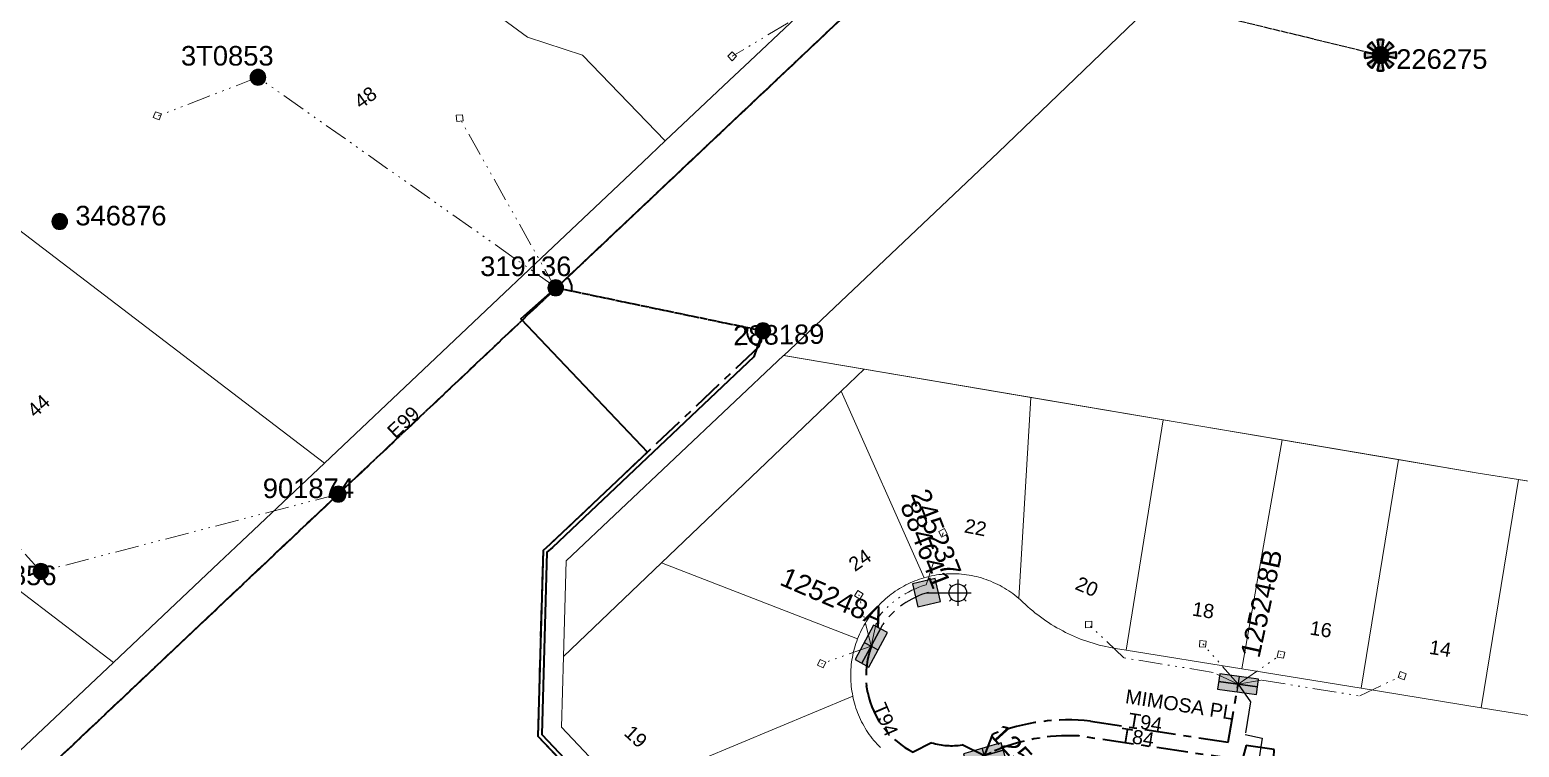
# Model space of a CAD drawing. Header units: metres. Extents: x 264899 to 270320, y 6185871 to 6191197.
# Drawn here: x 268228.5 to 268418.8, y 6186776.7 to 6186868.3 of the extents above; entities that cross this region are included whole.
import ezdxf
from ezdxf.enums import TextEntityAlignment as Align

# ---------------------------------------------------------------- set-up
doc = ezdxf.new("R2010")
doc.units = ezdxf.units.M
for name, pattern in [('Cable Exist OH', [1, 1, 0]), ('Cable Exist UG', [7, 4, -1, 1, -1]), ('PHANTOMX2', [6.6, 3, -0.75, 0.2, -0.75, 0.2, -0.75, 0.2, -0.75])]:
    doc.linetypes.add(name, pattern=pattern)
doc.layers.get('0').update_dxf_attribs({"color": 6})
for name, color, linetype, lineweight in [('_User_HV_Exist', 1, 'Continuous', 35), ('_User_LV_Exist', 5, 'Continuous', 35), ('Cadastre Land Parcels_SP_EXT', 118, 'Continuous', 15), ('Cadastre Roads_SP_EXT', 218, 'Continuous', 15), ('Mains_HV_EXT', 13, 'Continuous', 25), ('Mains_LV_EXT', 163, 'Continuous', 25), ('Mains_LV_SL_EXT', 135, 'Continuous', 25), ('Mains_SL_EXT', 131, 'Continuous', 25), ('Services_SP_EXT', 42, 'PHANTOMX2', 20)]:
    doc.layers.add(name, color=color, linetype=linetype, lineweight=lineweight)
for name, color, linetype in [('Equip_SP_SL_EXT', 7, 'Continuous'), ('SupportsOH_SP_TR_HV_LV_SL_EXT', 7, 'Continuous'), ('SupportsUG_SP_LV_EXT', 7, 'Continuous'), ('SupportsUG_SP_LV_SL_EXT', 7, 'Continuous')]:
    doc.layers.add(name, color=color, linetype=linetype)
doc.layers.get('0').freeze()
doc.styles.add('COLUMN_LABEL', font='arial.ttf', dxfattribs={"height": 2})
doc.styles.add('iecARIAL', font='arial.ttf', dxfattribs={"height": 2})
doc.styles.add('POLE_LABEL', font='arial.ttf', dxfattribs={"height": 2})
doc.styles.add('SL_LABEL', font='arial.ttf', dxfattribs={"height": 2})
doc.styles.get("Standard").update_dxf_attribs({"font": 'arial.ttf'})
doc.linetypes.add('Cable E UG', pattern='A,5,-0.1,["E",Standard,S=1.5,R=0,X=0,Y=-0.75],-1.45', length=6.55)

# ---------------------------------------------------------------- blocks, each defined once
blk = doc.blocks.new('COLUMN_EXT')
blk.add_hatch(color=256).paths.add_polyline_path([(1.5, -1.5), (1.5, 1.5), (-1.5, 1.5), (-1.5, -1.5)])
blk.add_lwpolyline([(1.5, 1.5), (-1.5, 1.5), (-1.5, -1.5), (1.5, -1.5)], close=True)
at = {"flags": 9}
for tag, p in [('NOTES', (-1.81, 2)), ('COLUMN_TYPE', (-1.81, 0.4)), ('STREETNAME', (-1.81, 1.6)), ('OWNED_BY', (-1.81, 0.6)), ('LOCATION', (-1.81, 1.4)), ('SUBURB', (-1.81, 1.8)), ('LEGEND', (-1.81, 1.2)), ('USAGE', (-1.81, 1)), ('STATE', (-1.81, 0.8))]:
    blk.add_attdef(tag, text='', height=0.2, rotation=180, dxfattribs=at).set_placement(p, align=Align.MIDDLE_LEFT)
at = {"flags": 1}
blk.add_attdef('Z', (-1.81, 2.35), '', height=0.2, rotation=180, dxfattribs=at)
at = {"flags": 9}
for tag, style, p in [('STRUCTURE_PLANT_NUMBER', 'POLE_LABEL', (-1.81, -0.03)), ('STREET_CODE', 'COLUMN_LABEL', (-1.81, 0.2))]:
    blk.add_attdef(tag, text='', height=0.2, rotation=180, dxfattribs=dict(at, style=style)).set_placement(p, align=Align.MIDDLE_LEFT)
at = {"style": 'COLUMN_LABEL', "width": 0.9, "flags": 8}
blk.add_attdef('ASSET_NUM', text='', height=2, rotation=270, dxfattribs=at).set_placement((2, -4), align=Align.MIDDLE_LEFT)
blk = doc.blocks.new('PILLAR_EXT')
blk.add_hatch(color=256).paths.add_polyline_path([(-2.5, 1), (-2.5, -1), (2.5, -1), (2.5, 1)])
for p, q in [((-2.5, 0), (2.5, 0)), ((0, 1), (0, -1))]:
    blk.add_line(p, q)
at = {"ltscale": 10}
blk.add_line((2.5, 0), (-2.5, 0), dxfattribs=at)
blk.add_lwpolyline([(-2.5, -1), (-1.25, -1), (1.25, -1), (2.5, -1), (2.5, 1), (-2.5, 1)], close=True)
at = {"width": 0.9, "flags": 8}
blk.add_attdef('ASSET_NUM', text='', height=2, rotation=90, dxfattribs=at).set_placement((-2, 4), align=Align.MIDDLE_LEFT)
for tag, p, flags in [('OWNED_BY', (0, -0.2), 9), ('STATE', (0, -0.4), 9), ('SUPPORT_TYPE', (0, -0.6), 9), ('STREETNAME', (0, -1.8), 9), ('SUBURB', (0, -2), 1), ('USAGE', (0, -0.8), 9), ('LEGEND', (0, -1), 9), ('LOCATION', (0, -1.2), 9), ('NOTES', (0, -1.4), 9), ('PARENT', (0, -1.6), 9)]:
    blk.add_attdef(tag, p, '', height=0.2, dxfattribs=dict(flags=flags))
blk = doc.blocks.new('SL_NIGHTWATCH_EXT')
at = {"lineweight": 40}
h = blk.add_hatch(color=256, dxfattribs=at)
h.paths.add_polyline_path([(0.39, 1.96, 0.098491), (-0.39, 1.96), (-0.2, 0.98, -0.098491), (0.19, 0.98)])
h.paths.add_polyline_path([(0.55, 0.83, -0.098491), (0.83, 0.56), (1.66, 1.11, 0.098491), (1.11, 1.66)])
h.paths.add_polyline_path([(0.98, 0.2, -0.098491), (0.98, -0.19), (1.96, -0.39, 0.098491), (1.96, 0.39)])
h.paths.add_polyline_path([(0.83, -0.55, -0.098491), (0.56, -0.83), (1.11, -1.66, 0.098491), (1.66, -1.11)])
h.paths.add_polyline_path([(0.2, -0.98, -0.098491), (-0.19, -0.98), (-0.39, -1.96, 0.098491), (0.39, -1.96)])
h.paths.add_polyline_path([(-0.55, -0.83, -0.098491), (-0.83, -0.56), (-1.66, -1.11, 0.098491), (-1.11, -1.66)])
h.paths.add_polyline_path([(-1.96, 0.39, 0.098491), (-1.96, -0.39), (-0.98, -0.2, -0.098491), (-0.98, 0.19)])
h.paths.add_polyline_path([(-1.11, 1.66, 0.098491), (-1.66, 1.11), (-0.83, 0.55, -0.098491), (-0.56, 0.83)])
for p, q in [((-1.16, 1.63), (-1.16, 1.63, 0)), ((-1.1, 1.64), (-1.1, 1.64, 0)), ((1.08, 1.63), (1.08, 1.63, 0)), ((-0.86, -0.57), (-0.86, -0.57, 0)), ((0.82, -0.57), (0.82, -0.57, 0)), ((1.13, -1.65), (1.13, -1.65, 0)), ((1.96, -0.37), (1.96, -0.37, 0))]:
    blk.add_line(p, q, dxfattribs=at)
for points in [[(-0.2, 0.98, -0.098491), (0.19, 0.98), (0.39, 1.96, 0.098491), (-0.39, 1.96)], [(-0.98, 0.19, 0.098491), (-0.98, -0.2), (-1.96, -0.39, -0.098491), (-1.96, 0.39)], [(-0.56, 0.83, 0.098491), (-0.83, 0.55), (-1.66, 1.11, -0.098491), (-1.11, 1.66)], [(0.83, 0.56), (1.66, 1.11, 0.098491), (1.11, 1.66), (0.55, 0.83, -0.098491)], [(0.98, -0.19), (1.96, -0.39, 0.098491), (1.96, 0.39), (0.98, 0.2, -0.098491)], [(-0.83, -0.56, 0.098491), (-0.55, -0.83), (-1.11, -1.66, -0.098491), (-1.66, -1.11)], [(0.2, -0.98), (0.39, -1.96, -0.098491), (-0.39, -1.96), (-0.19, -0.98, 0.098491)], [(0.56, -0.83), (1.11, -1.66, 0.098491), (1.66, -1.11), (0.83, -0.55, -0.098491)]]:
    blk.add_lwpolyline(points, format="xyb", close=True, dxfattribs=at)
blk.add_circle((0, 0), 1, dxfattribs=at)
blk = doc.blocks.new('SL_LANTERN_EXT')
at = {"flags": 9}
for tag, p in [('LRATECODE', (-7.4, 0)), ('LOUTREACHVOCAB', (-7.2, 0)), ('LOUTREACH', (-7, 0)), ('LANTNUMBER', (-6.6, 0)), ('LNEW', (-6.4, 0)), ('LMASTVOCAB', (-6.2, 0)), ('LMAST', (-6, 0)), ('LLAMPVOCAB', (-5.8, 0)), ('LLAMP', (-5.6, 0)), ('LEXIST', (-5.4, 0)), ('LCHARGE3PERCENT', (-5.2, 0)), ('LCHARGE3', (-5, 0)), ('LCHARGE2PERCENT', (-4.8, 0)), ('LCHARGE2', (-4.6, 0)), ('LCHARGE1PERCENT', (-4.4, 0)), ('LCHARGE1', (-4.2, 0)), ('LCATEGORY', (-4, 0)), ('LBRACKETVOCAB', (-3.8, 0)), ('LBRACKET', (-3.6, 0)), ('LKINGHEIGHT', (-3.4, 0)), ('CREPLACE', (-3.2, 0)), ('CREMOVE', (-3, 0)), ('CNUMBER', (-2.8, 0)), ('CNEW', (-2.6, 0)), ('CEXIST', (-2.4, 0)), ('USAGE', (-2.2, 0)), ('STATE', (-2, 0)), ('OWNED_BY', (-1.8, 0)), ('ORIENTATION', (-1.6, 0)), ('OPERATING_VOLTAGE', (-1.4, 0)), ('NO_PHASES', (-1.2, 0)), ('LANTERN_TYPE', (-1, 0)), ('LANTERN_PURPOSE', (-0.8, 0)), ('CONTROL_TYPE', (-0.6, 0)), ('CONSTRUCTED_VOLTAGE', (-0.4, 0))]:
    blk.add_attdef(tag, text='', height=0.001, rotation=270, dxfattribs=at).set_placement(p, align=Align.MIDDLE_LEFT)
at = {"style": 'SL_LABEL', "flags": 9}
blk.add_attdef('STREET_CODE', text='', height=0.001, rotation=270, dxfattribs=at).set_placement((0, 0), align=Align.MIDDLE_LEFT)
at = {"flags": 1}
blk.add_attdef('Z', (0, 0), '', height=0.001, rotation=270, dxfattribs=at)
at = {"width": 0.9}
blk.add_attdef('LNUMBER', text='', height=1, dxfattribs=at).set_placement((7, -1), align=Align.MIDDLE_LEFT)
at = {"flags": 9}
for tag, p in [('LREMOVE', (0, -7.6)), ('LREPLACE', (0, -7.8)), ('LTYPE', (0, -8)), ('LTYPEVOCAB', (0, -8.2)), ('LEGEND', (0, -8.4)), ('SUBURB', (0, -8.6)), ('STREETNAME', (0, -8.8)), ('LOCATION', (0, -9)), ('NOTES', (0, -9.2)), ('MAINTAINED_BY', (0, -9.86))]:
    blk.add_attdef(tag, text='', height=0.001, dxfattribs=at).set_placement(p, align=Align.MIDDLE_LEFT)
blk.add_attdef('OPERATED_BY', (0, -9.61), '', height=0.001, dxfattribs=at)
blk.add_wipeout([(5.69, 0), (5.06, -1.06), (4, -1.69), (2.94, -1.06), (2.31, 0), (2.94, 1.06), (4, 1.69), (5.06, 1.06)])
for p, q in [((0, 0), (4, 0)), ((2.94, 1.06), (3.2, 0.8)), ((4, 1.69), (4, 0)), ((5.06, 1.06), (4.8, 0.8)), ((2.94, -1.06), (3.2, -0.8)), ((4, 0), (5.69, 0)), ((4, 0), (4, -1.69)), ((5.06, -1.06), (4.8, -0.8))]:
    blk.add_line(p, q)
blk.add_circle((4, 0), 1.12)
blk = doc.blocks.new('CCP_EXT')
at = {"flags": 9}
for tag, p in [('STATE', (0, -1.8)), ('NOTES', (0, -2))]:
    blk.add_attdef(tag, text='', height=0.2, dxfattribs=at).set_placement(p, align=Align.MIDDLE_LEFT)
blk.add_wipeout([(0, 0.57), (0.57, 0), (0, -0.57), (-0.57, 0)])
blk.add_lwpolyline([(-0.57, 0), (0, 0.57), (0.57, 0), (0, -0.57), (-0.57, 0)])
at = {"flags": 1}
blk.add_attdef('Z', (0, 0), '', height=0.2, dxfattribs=at)
at = {"flags": 9}
for tag, p in [('CCP_TYPE', (0, 0)), ('CONSTRUCTED_VOLTAGE', (0, -0.2)), ('OPERATING_VOLTAGE', (0, -0.6)), ('ORIENTATION', (0, -0.8)), ('OWNED_BY', (0, -1)), ('NO_PHASES', (0, -0.4)), ('USAGE', (0, -1.2)), ('LEGEND', (0, -1.4)), ('LIFE_SUPPORT', (0, -1.6))]:
    blk.add_attdef(tag, text='', height=0.2, dxfattribs=at).set_placement(p, align=Align.MIDDLE_LEFT)
blk = doc.blocks.new('POLE_EXT')
blk.add_hatch(color=256).paths.add_polyline_path([(-1, 0, 1), (1, 0, 1)])
blk.add_lwpolyline([(-1, 0, 1), (1, 0, 1)], format="xyb", close=True)
at = {"flags": 8}
blk.add_attdef('pNumber', text='', height=2, dxfattribs=at).set_placement((2.5, 2.5), align=Align.MIDDLE_CENTER)
at = {"style": 'POLE_LABEL', "flags": 9}
for tag, p in [('STRUCTURE_PLANT_NUMBER', (1.35, 0.03)), ('STREET_CODE', (1.35, -0.2))]:
    blk.add_attdef(tag, text='', height=0.2, dxfattribs=at).set_placement(p, align=Align.MIDDLE_LEFT)
at = {"flags": 9}
for tag, p in [('OWNED_BY', (1.35, -0.4)), ('SPECIAL_USE', (1.35, -0.8)), ('STATE', (1.35, -1)), ('cLV', (1.35, -1.4)), ('hDepth', (1.35, -1.6)), ('hDia', (1.35, -1.8)), ('cHV', (1.35, -2)), ('PARENT', (1.35, -0.6)), ('USAGE', (1.35, -1.2)), ('cLinedev', (1.35, -3.4)), ('pExisting', (1.35, -3.8)), ('LBRACKET', (1.35, -2.2)), ('LExisting', (1.35, -2.4)), ('LANTNUMBER', (1.35, -2.6)), ('LOther', (1.35, -2.8)), ('LRemove', (1.35, -3)), ('LEGEND', (1.35, -3.2)), ('LOCATION', (1.35, -3.6)), ('pFooting', (1.35, -4.4)), ('pNew', (1.35, -4.6)), ('pRelocate', (1.35, -5)), ('pRemove', (1.35, -5.2)), ('pReplace', (1.35, -5.4)), ('pStay', (1.35, -5.6)), ('pType', (1.35, -5.8)), ('PFNUMBER', (1.35, -4)), ('NEWPFNUMBER', (1.35, -4.2)), ('cspan', (1.35, -6)), ('STREETNAME', (1.35, -6.2)), ('SUBURB', (1.35, -6.4)), ('OPERATED_BY', (1.36, -7.01)), ('NOTES', (1.35, -6.6)), ('MAINTAINED_BY', (1.36, -6.81))]:
    blk.add_attdef(tag, text='', height=0.2, dxfattribs=at).set_placement(p, align=Align.MIDDLE_LEFT)
at = {"flags": 1}
blk.add_attdef('Z', (1.35, -7.33), '', height=0.2, dxfattribs=at)

msp = doc.modelspace()

# ---------------------------------------------------------------- linework, layer by layer
at = {"layer": '_User_HV_Exist', "linetype": 'Continuous'}
for points in [[(268297.7, 6186835, 0.292463), (268297.16, 6186836.69)], [(268320.21, 6186830.32, 0.460532), (268321.65, 6186828)]]:
    msp.add_lwpolyline(points, format="xyb", dxfattribs=at)
at = {"layer": '_User_HV_Exist', "linetype": 'Cable Exist OH'}
for points in [[(268295.76, 6186835.38), (268228.47, 6186771.84)], [(268295.77, 6186835.4), (268322.17, 6186829.91)]]:
    msp.add_lwpolyline(points, dxfattribs=at)
at = {"layer": '_User_HV_Exist', "linetype": 'Cable E UG'}
msp.add_lwpolyline([(268322.13, 6186829.9), (268320.99, 6186826.57), (268295.25, 6186802.24), (268294.55, 6186801.64), (268293.91, 6186778.34), (268304.07, 6186767.59), (268303.73, 6186766.19), (268303.73, 6186766.19), (268295.02, 6186758.24), (268283.85, 6186770.05), (268268.44, 6186770.48), (268262.05, 6186764.39), (268250.92, 6186753.89), (268247.33, 6186750.39)], dxfattribs=at)
at = {"layer": '_User_HV_Exist', "linetype": 'Cable Exist UG'}
msp.add_lwpolyline([(268322.17, 6186829.91), (268321.62, 6186827.85), (268321.62, 6186827.85), (268294.92, 6186802.61), (268294.06, 6186801.87), (268294.06, 6186801.87), (268293.4, 6186778.15), (268302.3, 6186768.74)], dxfattribs=at)
at = {"layer": '_User_LV_Exist', "linetype": 'Cable Exist OH'}
for points in [[(268267.9, 6186809.05), (268295.77, 6186835.4)], [(268228.47, 6186771.84), (268267.9, 6186809.05)]]:
    msp.add_lwpolyline(points, dxfattribs=at)
at = {"layer": '_User_LV_Exist', "linetype": 'Cable Exist UG'}
for points in [[(268350.48, 6186775.64), (268347.62, 6186777.03), (268347.62, 6186777.03, -0.109911), (268343.72, 6186777.3), (268343.72, 6186777.3), (268341.38, 6186776.09), (268341.38, 6186776.09, -0.229036), (268335.56, 6186783.68), (268335.56, 6186783.68), (268335.41, 6186784.58), (268335.41, 6186784.58, -0.122736), (268336.1, 6186789.85)], [(268350.51, 6186775.72), (268351.55, 6186778.39), (268351.55, 6186778.39, -0.122307), (268364.03, 6186780.07), (268364.03, 6186780.07), (268381.62, 6186777.37), (268382.88, 6186784.78)], [(268426.84, 6186761.39), (268414.98, 6186763.02), (268415.25, 6186764.32), (268412.13, 6186766.61), (268412.13, 6186766.61), (268409.36, 6186770.88), (268387.43, 6186774.42), (268387.5, 6186776.43), (268387.5, 6186776.43), (268383.91, 6186776.97), (268383.39, 6186775.07), (268383.39, 6186775.07), (268362.49, 6186778.17), (268362.49, 6186778.17, 0.119366), (268351.34, 6186776.08), (268351.34, 6186776.08, -0.020607), (268350.51, 6186775.72)]]:
    msp.add_lwpolyline(points, format="xyb", dxfattribs=at)
at = {"layer": 'Cadastre Land Parcels_SP_EXT', "linetype": 'Continuous'}
for points in [[(268556.9, 6187057.64), (268477.06, 6186972.6), (268352.24, 6186852.66), (268324.82, 6186826.75), (268413.56, 6186811.74), (268523.21, 6186794.39), (268528.55, 6186793.58), (268867.47, 6186741.95)], [(268337.19, 6186776.68), (268336.97, 6186776.9), (268336.75, 6186777.13), (268336.54, 6186777.37), (268336.34, 6186777.61), (268336.14, 6186777.86), (268335.95, 6186778.11), (268335.76, 6186778.37), (268335.58, 6186778.63), (268335.41, 6186778.89), (268335.24, 6186779.16), (268335.08, 6186779.44), (268334.93, 6186779.71), (268334.78, 6186779.99), (268334.64, 6186780.28), (268334.51, 6186780.56), (268334.39, 6186780.86), (268334.27, 6186781.15), (268334.16, 6186781.44), (268334.05, 6186781.74), (268333.96, 6186782.05), (268333.87, 6186782.35), (268333.79, 6186782.65), (268333.71, 6186782.96), (268333.64, 6186783.27), (268304.28, 6186771.01)]]:
    msp.add_lwpolyline(points, dxfattribs=at)
for points in [[(268241.46, 6186900.8), (268230.38, 6186886.25), (268219.3, 6186871.7), (268208.22, 6186857.16), (268266.12, 6186813.01), (268279.54, 6186825.69), (268287.56, 6186833.26), (268293.06, 6186838.45), (268306.8, 6186851.43), (268309.68, 6186854.15), (268299.1, 6186865.1), (268292.06, 6186867.39), (268279.76, 6186876.46), (268277.42, 6186873.38), (268241.46, 6186900.8)], [(268317.86, 6186861.87), (268320.48, 6186864.35), (268330.79, 6186874.08), (268297.37, 6186899.56), (268279.76, 6186876.46), (268292.06, 6186867.39), (268299.1, 6186865.1), (268309.68, 6186854.15), (268317.86, 6186861.87)], [(268252.64, 6186800.3), (268254.79, 6186802.32), (268266.12, 6186813.01), (268208.22, 6186857.16), (268197.14, 6186842.61), (268186.06, 6186828.06), (268239.17, 6186787.57), (268252.64, 6186800.3)], [(268239.17, 6186787.57), (268186.06, 6186828.06), (268174.98, 6186813.51), (268225.7, 6186774.85), (268239.17, 6186787.57)], [(268309.22, 6186800.3), (268332.17, 6186822.22), (268335.1, 6186825.01), (268324.81, 6186826.75), (268297.02, 6186800.52), (268296.68, 6186788.31), (268309.22, 6186800.3)], [(268356.4, 6186821.41), (268335.1, 6186825.01), (268332.17, 6186822.22), (268342.77, 6186798.38), (268343.08, 6186798.46), (268343.4, 6186798.54), (268343.71, 6186798.61), (268344.03, 6186798.67), (268344.34, 6186798.73), (268344.66, 6186798.77), (268344.98, 6186798.81), (268345.3, 6186798.84), (268345.62, 6186798.86), (268345.95, 6186798.88), (268346.27, 6186798.89), (268346.59, 6186798.88), (268346.91, 6186798.88), (268347.23, 6186798.86), (268347.55, 6186798.83), (268347.88, 6186798.8), (268348.19, 6186798.76), (268348.51, 6186798.71), (268348.83, 6186798.65), (268349.15, 6186798.59), (268349.46, 6186798.52), (268349.77, 6186798.44), (268350.08, 6186798.35), (268350.39, 6186798.25), (268350.69, 6186798.15), (268351, 6186798.04), (268351.3, 6186797.92), (268351.59, 6186797.79), (268351.89, 6186797.66), (268352.18, 6186797.52), (268352.46, 6186797.37), (268352.75, 6186797.22), (268353.02, 6186797.06), (268353.3, 6186796.89), (268353.57, 6186796.72), (268353.83, 6186796.54), (268354.1, 6186796.35), (268354.35, 6186796.15), (268354.61, 6186795.95), (268354.85, 6186795.74), (268356.4, 6186821.41)], [(268334.37, 6186790.87), (268334.49, 6186791.16), (268334.63, 6186791.44), (268334.76, 6186791.73), (268334.91, 6186792.01), (268335.06, 6186792.28), (268335.22, 6186792.55), (268335.38, 6186792.82), (268335.55, 6186793.09), (268335.73, 6186793.35), (268335.91, 6186793.6), (268336.1, 6186793.86), (268336.3, 6186794.1), (268336.5, 6186794.34), (268336.71, 6186794.58), (268336.92, 6186794.81), (268337.14, 6186795.04), (268337.37, 6186795.26), (268337.6, 6186795.48), (268337.83, 6186795.69), (268338.07, 6186795.89), (268338.32, 6186796.09), (268338.57, 6186796.28), (268338.82, 6186796.47), (268339.08, 6186796.65), (268339.34, 6186796.82), (268339.61, 6186796.99), (268339.88, 6186797.15), (268340.15, 6186797.3), (268340.43, 6186797.45), (268340.71, 6186797.59), (268341, 6186797.72), (268341.29, 6186797.85), (268341.58, 6186797.97), (268341.87, 6186798.08), (268342.17, 6186798.19), (268342.47, 6186798.28), (268342.77, 6186798.38), (268332.17, 6186822.22), (268309.22, 6186800.3), (268334.25, 6186790.57), (268334.37, 6186790.87)], [(268373.33, 6186818.54), (268356.4, 6186821.41), (268354.85, 6186795.74), (268355.04, 6186795.58), (268355.22, 6186795.42), (268355.39, 6186795.25), (268355.7, 6186794.97), (268356.01, 6186794.68), (268356.32, 6186794.41), (268356.64, 6186794.14), (268356.97, 6186793.87), (268357.3, 6186793.62), (268357.63, 6186793.37), (268357.97, 6186793.12), (268358.32, 6186792.88), (268358.67, 6186792.65), (268359.02, 6186792.42), (268359.38, 6186792.21), (268359.74, 6186792), (268360.1, 6186791.79), (268360.47, 6186791.59), (268360.85, 6186791.4), (268361.22, 6186791.22), (268361.6, 6186791.04), (268361.99, 6186790.87), (268362.37, 6186790.71), (268362.76, 6186790.55), (268363.15, 6186790.41), (268363.55, 6186790.27), (268363.95, 6186790.13), (268364.35, 6186790.01), (268364.75, 6186789.89), (268365.15, 6186789.78), (268365.56, 6186789.68), (268365.97, 6186789.59), (268366.38, 6186789.5), (268366.79, 6186789.42), (268367.2, 6186789.35), (268368.58, 6186789.13), (268373.33, 6186818.54)], [(268388.53, 6186815.97), (268373.33, 6186818.54), (268368.58, 6186789.13), (268383.37, 6186786.74), (268388.53, 6186815.97)], [(268403.38, 6186813.46), (268388.53, 6186815.97), (268383.37, 6186786.74), (268398.62, 6186784.27), (268403.38, 6186813.46)], [(268418.71, 6186810.92), (268413.56, 6186811.74), (268403.38, 6186813.46), (268398.62, 6186784.27), (268413.96, 6186781.78), (268418.71, 6186810.92)], [(268436.48, 6186808.11), (268418.71, 6186810.92), (268413.96, 6186781.78), (268431.74, 6186778.91), (268436.48, 6186808.11)], [(268333.64, 6186783.27), (268333.59, 6186783.58), (268333.54, 6186783.88), (268333.49, 6186784.19), (268333.45, 6186784.5), (268333.42, 6186784.8), (268333.4, 6186785.11), (268333.39, 6186785.42), (268333.38, 6186785.73), (268333.38, 6186786.04), (268333.39, 6186786.35), (268333.4, 6186786.66), (268333.42, 6186786.97), (268333.45, 6186787.28), (268333.49, 6186787.58), (268333.53, 6186787.89), (268333.59, 6186788.19), (268333.64, 6186788.5), (268333.71, 6186788.8), (268333.78, 6186789.1), (268333.86, 6186789.4), (268333.95, 6186789.7), (268334.04, 6186789.99), (268334.15, 6186790.28), (268334.25, 6186790.57), (268309.22, 6186800.3), (268296.68, 6186788.31), (268296.43, 6186779.31), (268304.28, 6186771.01), (268333.64, 6186783.27)]]:
    msp.add_lwpolyline(points, close=True, dxfattribs=at)
at = {"layer": 'Mains_HV_EXT', "linetype": 'Continuous'}
for points in [[(268297.7, 6186835, 0.292463), (268297.16, 6186836.69)], [(268320.21, 6186830.32, 0.460532), (268321.65, 6186828)]]:
    msp.add_lwpolyline(points, format="xyb", dxfattribs=at)
at = {"layer": 'Mains_HV_EXT', "linetype": 'Cable Exist OH'}
for points in [[(268295.76, 6186835.38), (268228.47, 6186771.84)], [(268295.77, 6186835.4), (268322.17, 6186829.91)]]:
    msp.add_lwpolyline(points, dxfattribs=at)
at = {"layer": 'Mains_HV_EXT', "linetype": 'Cable E UG'}
msp.add_lwpolyline([(268322.13, 6186829.9), (268320.99, 6186826.57), (268295.25, 6186802.24), (268294.55, 6186801.64), (268293.91, 6186778.34), (268304.07, 6186767.59), (268303.73, 6186766.19), (268303.73, 6186766.19), (268295.02, 6186758.24), (268283.85, 6186770.05), (268268.44, 6186770.48), (268262.05, 6186764.39), (268250.92, 6186753.89), (268247.33, 6186750.39)], dxfattribs=at)
at = {"layer": 'Mains_HV_EXT', "linetype": 'Cable Exist UG'}
msp.add_lwpolyline([(268322.17, 6186829.91), (268321.62, 6186827.85), (268321.62, 6186827.85), (268294.92, 6186802.61), (268294.06, 6186801.87), (268294.06, 6186801.87), (268293.4, 6186778.15), (268302.3, 6186768.74)], dxfattribs=at)
at = {"layer": 'Mains_LV_EXT', "linetype": 'Cable Exist OH'}
for points in [[(268267.9, 6186809.05), (268295.77, 6186835.4)], [(268228.47, 6186771.84), (268267.9, 6186809.05)]]:
    msp.add_lwpolyline(points, dxfattribs=at)
at = {"layer": 'Mains_LV_EXT', "linetype": 'Cable Exist UG'}
for points in [[(268350.48, 6186775.64), (268347.62, 6186777.03), (268347.62, 6186777.03, -0.109911), (268343.72, 6186777.3), (268343.72, 6186777.3), (268341.38, 6186776.09), (268341.38, 6186776.09, -0.229036), (268335.56, 6186783.68), (268335.56, 6186783.68), (268335.41, 6186784.58), (268335.41, 6186784.58, -0.122736), (268336.1, 6186789.85)], [(268350.51, 6186775.72), (268351.55, 6186778.39), (268351.55, 6186778.39, -0.122307), (268364.03, 6186780.07), (268364.03, 6186780.07), (268381.62, 6186777.37), (268382.88, 6186784.78)], [(268426.84, 6186761.39), (268414.98, 6186763.02), (268415.25, 6186764.32), (268412.13, 6186766.61), (268412.13, 6186766.61), (268409.36, 6186770.88), (268387.43, 6186774.42), (268387.5, 6186776.43), (268387.5, 6186776.43), (268383.91, 6186776.97), (268383.39, 6186775.07), (268383.39, 6186775.07), (268362.49, 6186778.17), (268362.49, 6186778.17, 0.119366), (268351.34, 6186776.08), (268351.34, 6186776.08, -0.020607), (268350.51, 6186775.72)]]:
    msp.add_lwpolyline(points, format="xyb", dxfattribs=at)
at = {"layer": 'Mains_LV_SL_EXT', "linetype": 'Cable Exist UG'}
msp.add_lwpolyline([(268382.88, 6186784.78), (268384.46, 6186782.54), (268384.46, 6186782.54), (268383.79, 6186778.35), (268385.98, 6186777.87), (268385.51, 6186774.84)], dxfattribs=at)
at = {"layer": 'Mains_SL_EXT', "linetype": 'Cable Exist OH'}
for points in [[(268342.37, 6186879.37), (268401.09, 6186865.11)], [(268267.9, 6186809.05), (268228.47, 6186771.84), (268201.5, 6186746.49), (268175.21, 6186721.66)]]:
    msp.add_lwpolyline(points, dxfattribs=at)
at = {"layer": 'Services_SP_EXT'}
for points in [[(268229.89, 6186799.18), (268217.79, 6186812.49)], [(268267.9, 6186809.05), (268229.89, 6186799.18)]]:
    msp.add_lwpolyline(points, dxfattribs=at)

# ---------------------------------------------------------------- block references
at = {"layer": 'Equip_SP_SL_EXT'}
msp.add_blockref('SL_NIGHTWATCH_EXT', (268401.09, 6186865.11), dxfattribs=at)
at = {"layer": 'SupportsOH_SP_TR_HV_LV_SL_EXT'}
ref = msp.add_blockref('POLE_EXT', (268257.63, 6186862.28), dxfattribs=at)
ref.add_attrib('ASSET_NUM', '3T0853', dxfattribs={"layer": '0', "height": 2.5, "style": 'POLE_LABEL'}).set_placement((268259.63, 6186863.03), align=Align.BOTTOM_RIGHT)
ref = msp.add_blockref('POLE_EXT', (268401.09, 6186865.11), dxfattribs=at)
ref.add_attrib('ASSET_NUM', '226275', dxfattribs={"layer": '0', "height": 2.5, "style": 'POLE_LABEL'}).set_placement((268403.1, 6186865.86), align=Align.TOP_LEFT)
ref = msp.add_blockref('POLE_EXT', (268232.29, 6186843.87), dxfattribs=at)
ref.add_attrib('ASSET_NUM', '346876', dxfattribs={"layer": '0', "height": 2.5, "style": 'POLE_LABEL'}).set_placement((268234.29, 6186844.62), align=Align.MIDDLE_LEFT)
ref = msp.add_blockref('POLE_EXT', (268295.68, 6186835.4), dxfattribs=at)
ref.add_attrib('ASSET_NUM', '319136', dxfattribs={"layer": '0', "height": 2.5, "style": 'POLE_LABEL'}).set_placement((268297.68, 6186836.15), align=Align.BOTTOM_RIGHT)
ref = msp.add_blockref('POLE_EXT', (268322.17, 6186829.91), dxfattribs=at)
ref.add_attrib('ASSET_NUM', '288189', dxfattribs={"layer": '0', "height": 2.5, "rotation": 1, "style": 'POLE_LABEL'}).set_placement((268324.17, 6186830.66), align=Align.TOP_CENTER)
ref = msp.add_blockref('POLE_EXT', (268267.9, 6186809.05), dxfattribs=at)
ref.add_attrib('ASSET_NUM', '901874', dxfattribs={"layer": '0', "height": 2.5, "style": 'POLE_LABEL'}).set_placement((268269.9, 6186809.8), align=Align.MIDDLE_RIGHT)
ref = msp.add_blockref('POLE_EXT', (268229.89, 6186799.18), dxfattribs=at)
ref.add_attrib('ASSET_NUM', '3T0856', dxfattribs={"layer": '0', "height": 2.5, "style": 'POLE_LABEL'}).set_placement((268231.89, 6186799.93), align=Align.TOP_RIGHT)
at = {"layer": 'SupportsUG_SP_LV_EXT'}
ref = msp.add_blockref('PILLAR_EXT', (268382.88, 6186784.78), dxfattribs=dict(at, rotation=352.2416852623618))
ref.add_attrib('ASSET_NUM', '125248B', dxfattribs={"layer": '0', "height": 2.5, "rotation": 77.7221, "style": 'iecARIAL'}).set_placement((268384.38, 6186788.28), align=Align.MIDDLE_LEFT)
ref = msp.add_blockref('PILLAR_EXT', (268336, 6186789.65), dxfattribs=dict(at, rotation=61.67403873671093))
ref.add_attrib('ASSET_NUM', '125248A', dxfattribs={"layer": '0', "height": 2.5, "rotation": 336.7303, "style": 'iecARIAL'}).set_placement((268337.5, 6186793.15), align=Align.MIDDLE_RIGHT)
ref = msp.add_blockref('PILLAR_EXT', (268350.48, 6186775.64), dxfattribs=dict(at, rotation=196.417847166026))
ref.add_attrib('ASSET_NUM', '125248', dxfattribs={"layer": '0', "height": 2.5, "rotation": 312.277, "style": 'iecARIAL'}).set_placement((268351.98, 6186779.14), align=Align.MIDDLE_LEFT)
at = {"layer": 'SupportsUG_SP_LV_SL_EXT'}
ref = msp.add_blockref('COLUMN_EXT', (268343.07, 6186796.46), dxfattribs=dict(at, rotation=13.06985066127684))
ref.add_attrib('ASSET_NUM', '884641', dxfattribs={"layer": '0', "height": 2.5, "rotation": 291.3694, "style": 'COLUMN_LABEL'}).set_placement((268345.07, 6186797.21), align=Align.MIDDLE_RIGHT)

# ---------------------------------------------------------------- texts
at = {"layer": 'Cadastre Land Parcels_SP_EXT'}
for s, rotation, p in [('48', 35.8998, (268270.75, 6186858.16)), ('44', 42.43, (268229.16, 6186818.72)), ('22', 348.9803, (268347.79, 6186804.18)), ('24', 35.1634, (268333.92, 6186799.09)), ('20', 336.7248, (268361.93, 6186796.97)), ('18', 351.1693, (268376.92, 6186793.56)), ('16', 351.1695, (268391.95, 6186791.13)), ('14', 351.1695, (268407.21, 6186788.67)), ('19', 317.3633, (268304.28, 6186778.39))]:
    msp.add_text(s, height=1.8, rotation=rotation, dxfattribs=at).set_placement(p)
at = {"layer": 'Cadastre Roads_SP_EXT'}
msp.add_text('MIMOSA PL', height=1.8, rotation=351.1693, dxfattribs=at).set_placement((268368.38, 6186782.37))
at = {"layer": 'Mains_LV_EXT'}
for s, rotation, p in [('E99', 43.2304, (268275.19, 6186816.06)), ('T94', 293.3836, (268336.16, 6186781.91)), ('T94', 350.8987, (268368.74, 6186779.38)), ('T84', 350.8987, (268367.73, 6186777.48))]:
    msp.add_text(s, height=1.8, rotation=rotation, dxfattribs=at).set_placement(p)

# ---------------------------------------------------------------- next in the draw order: block references
at = {"layer": 'Equip_SP_SL_EXT'}
ref = msp.add_blockref('SL_LANTERN_EXT', (268343.07, 6186796.46), dxfattribs=at)
ref.add_attrib('ASSET_NUM', '245237', dxfattribs={"layer": '0', "height": 2.5, "rotation": 291.3694, "style": 'iecARIAL'}).set_placement((268344.57, 6186797.96), align=Align.BOTTOM_RIGHT)
at = {"layer": 'Services_SP_EXT'}
for p, rotation in [((268318.23, 6186864.96), 90.0000000000002), ((268244.77, 6186857.37), 204.0068381021362), ((268283.41, 6186857.07), 319.6354634246157), ((268334.41, 6186796.19), 283.6740387273405), ((268363.8, 6186792.41), 315.9259800916089), ((268378.37, 6186789.93), 310.2416850004193), ((268329.66, 6186787.39), 19.67403853834695), ((268388.37, 6186788.56), 214.2416850764159), ((268403.86, 6186785.87), 205.5209634125717)]:
    msp.add_blockref('CCP_EXT', p, dxfattribs=dict(at, rotation=rotation))

# ---------------------------------------------------------------- next in the draw order: linework, layer by layer
at = {"layer": '_User_HV_Exist', "linetype": 'Cable Exist OH'}
msp.add_lwpolyline([(268368.17, 6186903.8), (268342.37, 6186879.37), (268295.76, 6186835.38)], dxfattribs=at)
at = {"layer": '_User_LV_Exist', "linetype": 'Cable Exist OH'}
msp.add_lwpolyline([(268295.77, 6186835.4), (268342.37, 6186879.37)], dxfattribs=at)
at = {"layer": 'Mains_HV_EXT', "linetype": 'Cable Exist OH'}
msp.add_lwpolyline([(268368.17, 6186903.8), (268342.37, 6186879.37), (268295.76, 6186835.38)], dxfattribs=at)
at = {"layer": 'Mains_LV_EXT', "linetype": 'Cable Exist OH'}
msp.add_lwpolyline([(268295.77, 6186835.4), (268342.37, 6186879.37)], dxfattribs=at)
at = {"layer": 'Mains_LV_SL_EXT', "linetype": 'Cable Exist UG'}
msp.add_lwpolyline([(268336, 6186789.65), (268337.48, 6186792.42), (268337.48, 6186792.42, -0.16645), (268343.31, 6186796.51)], format="xyb", dxfattribs=at)
at = {"layer": 'Mains_SL_EXT', "linetype": 'Cable Exist OH'}
msp.add_lwpolyline([(268342.37, 6186879.37), (268295.77, 6186835.4), (268267.9, 6186809.05)], dxfattribs=at)
at = {"layer": 'Services_SP_EXT'}
for points in [[(268342.37, 6186879.37), (268318.23, 6186864.96)], [(268257.63, 6186862.28), (268244.88, 6186857.34)], [(268295.77, 6186835.4), (268257.63, 6186862.28)], [(268295.75, 6186835.15), (268283.41, 6186857.07)], [(268336, 6186789.65), (268334.41, 6186796.19)], [(268382.88, 6186784.78), (268379.69, 6186786.29), (268379.69, 6186786.29), (268368.29, 6186788.15), (268363.8, 6186792.41)], [(268382.88, 6186784.78), (268378.37, 6186789.93)], [(268336, 6186789.65), (268329.66, 6186787.39)], [(268382.88, 6186784.78), (268388.37, 6186788.56)], [(268382.88, 6186784.78), (268385.93, 6186785.3), (268385.93, 6186785.3), (268398.44, 6186783.28), (268403.86, 6186785.87)]]:
    msp.add_lwpolyline(points, dxfattribs=at)

# ---------------------------------------------------------------- next in the draw order: block references
at = {"layer": 'Services_SP_EXT', "rotation": 252.0029458529397}
msp.add_blockref('CCP_EXT', (268345.18, 6186804.11), dxfattribs=at)

# ---------------------------------------------------------------- next in the draw order: linework, layer by layer
at = {"layer": '_User_HV_Exist', "linetype": 'Cable E UG'}
msp.add_lwpolyline([(268295.68, 6186835.4), (268291.22, 6186831.45), (268307.43, 6186814.43), (268307.43, 6186814.43), (268294.92, 6186802.61), (268294.06, 6186801.87), (268293.4, 6186778.15), (268303.71, 6186767.25), (268306.15, 6186765.44), (268306.15, 6186765.44), (268320.47, 6186750.31), (268332.89, 6186737.19), (268344.65, 6186724.84), (268346.26, 6186723.79)], dxfattribs=at)
at = {"layer": 'Mains_HV_EXT', "linetype": 'Cable E UG'}
msp.add_lwpolyline([(268295.68, 6186835.4), (268291.22, 6186831.45), (268307.43, 6186814.43), (268307.43, 6186814.43), (268294.92, 6186802.61), (268294.06, 6186801.87), (268293.4, 6186778.15), (268303.71, 6186767.25), (268306.15, 6186765.44), (268306.15, 6186765.44), (268320.47, 6186750.31), (268332.89, 6186737.19), (268344.65, 6186724.84), (268346.26, 6186723.79)], dxfattribs=at)
at = {"layer": 'Services_SP_EXT'}
msp.add_lwpolyline([(268336, 6186789.65), (268336.72, 6186793.07), (268336.72, 6186793.07, -0.164773), (268343.03, 6186797.47), (268343.03, 6186797.47), (268345.18, 6186804.11)], format="xyb", dxfattribs=at)

doc.saveas('drawing.dxf')
